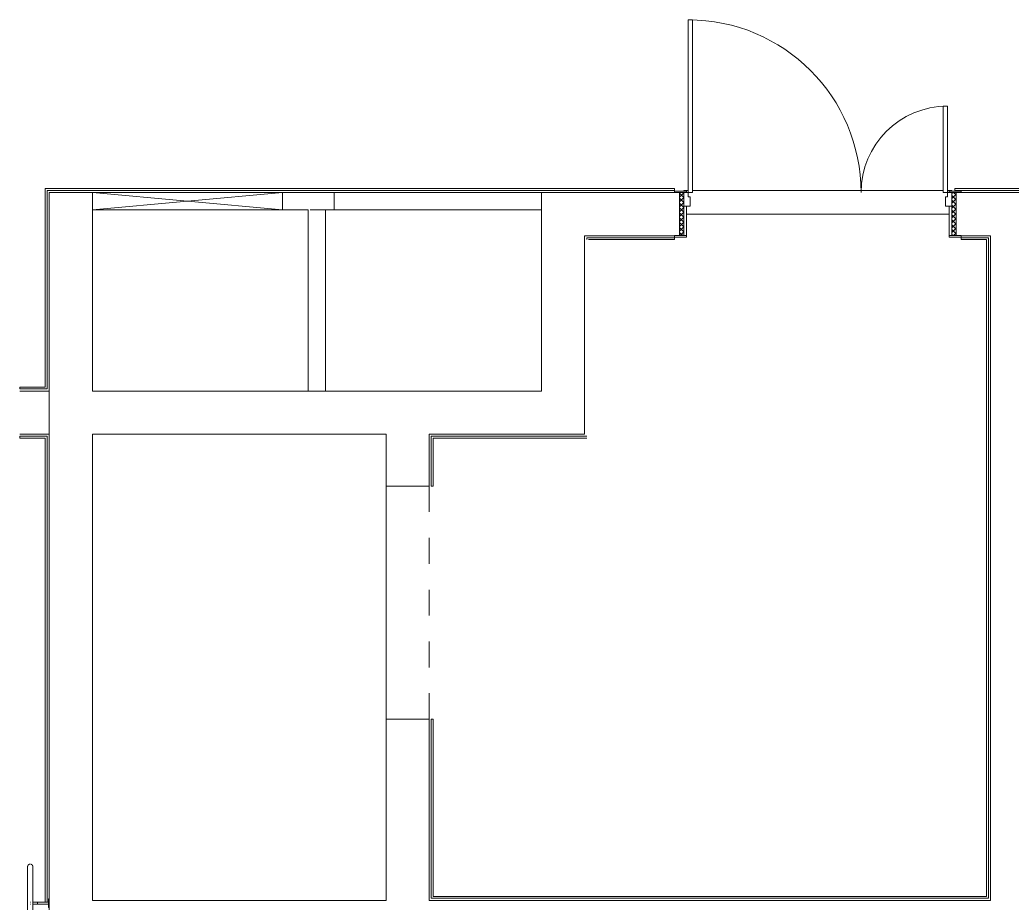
# Model space of a CAD drawing. Header units: millimetres. Extents: x 5993 to 95364, y 87345 to 145529.
# Drawn here: x 42428.7 to 42896.3, y 118906.1 to 119322.5 of the extents above; entities that cross this region are included whole.
import ezdxf

# ---------------------------------------------------------------- set-up
doc = ezdxf.new("R2010")
doc.units = ezdxf.units.MM
doc.linetypes.add('200_ШТРИХ_ш1п0_6_', pattern=[160, 100, -60])
doc.linetypes.add('Штрих короткий', pattern=[300, 150, -150])
for name, color, linetype, lineweight in [('0-2', 7, 'Continuous', 9), ('Двери', 7, 'Continuous', 9), ('Каркас_Импост', 7, 'Continuous', 13), ('Каркас_Импост-1', 7, 'Continuous', 9), ('Ограждение', 7, 'Continuous', 9), ('Ограждение-1', 7, 'Continuous', 20), ('Открывание-1', 7, 'Continuous', 9), ('Панель', 7, 'Continuous', 13), ('Перекрытия', 7, 'Continuous', 9), ('Перемычка-1', 7, 'Штрих короткий', 9), ('Перемычка_Пунктирные линии-1', 7, '200_ШТРИХ_ш1п0_6_', 9), ('Стены', 7, 'Continuous', 9), ('Стены-1', 7, 'Continuous', 13), ('Элементы узлов', 7, 'Continuous', 9)]:
    doc.layers.add(name, color=color, linetype=linetype, lineweight=lineweight)

# ---------------------------------------------------------------- blocks, each defined once
blk = doc.blocks.new('Дверь_СКБ_2Ст_Внутренняя_ШЕР - СОШ_Д-31__Дв_1600x2100h_ЛК_Лифтовой холл _зона безопасности МГН__EIS60-26412756-АИ2_01_План напольных покрытий и плинтусов 1го этажа _Часть 1_')
at = {"layer": 'Двери'}
h = blk.add_hatch(dxfattribs=at)
h.set_pattern_fill('FP_56', color=256, style=0, pattern_type=2)
h.set_pattern_definition([(135, (1501.41, 189.685), (-14.14214, -14.14214), []), (225, (1501.41, 189.685), (14.14214, -14.14214), [])])
h.paths.add_polyline_path([(812.5, -125), (812.5, 125), (787.5, 125), (787.5, -125)], flags=0)
at = {"layer": 'Каркас_Импост-1'}
h = blk.add_hatch(dxfattribs=at)
h.set_pattern_fill('FP_57', color=256, style=0, pattern_type=2)
h.set_pattern_definition([(45, (-621.384, 189.685), (-14.1421, 14.1421), []), (135, (-621.384, 189.685), (-14.1421, -14.1421), [])])
h.paths.add_polyline_path([(-762.5, -125), (-762.5, 125), (-787.5, 125), (-787.5, -125)], flags=0)
at = {"layer": 'Каркас_Импост'}
for p, q in [((-747.5, 133), (-817.5, 133)), ((-817.5, 133), (-817.5, 125)), ((-817.5, 125), (-747.5, 125)), ((-762.5, 125), (-787.5, 125)), ((-787.5, 125), (-787.5, -125)), ((-737.5, 125), (-762.5, 125)), ((-762.5, 125), (-762.5, 45)), ((-762.5, -125), (-762.5, 125)), ((-747.5, 125), (-762.5, 125)), ((-762.5, 125), (-762.5, 124)), ((-762.5, 124), (-747.5, 124)), ((-747.5, 125), (-747.5, 133)), ((-747.5, 124), (-747.5, 125)), ((-737.5, 100), (-737.5, 125)), ((762.5, 125), (762.5, 100)), ((787.5, 125), (762.5, 125)), ((842.5, 133), (772.5, 133)), ((772.5, 133), (772.5, 125)), ((787.5, 125), (772.5, 125)), ((772.5, 125), (772.5, 124)), ((772.5, 125), (842.5, 125)), ((772.5, 124), (787.5, 124)), ((787.5, 45), (787.5, 125)), ((812.5, 125), (787.5, 125)), ((787.5, 125), (787.5, -125)), ((787.5, 124), (787.5, 125)), ((812.5, -125), (812.5, 125)), ((842.5, 125), (842.5, 133)), ((-727.5, 100), (-737.5, 100)), ((-727.5, 45), (-727.5, 100)), ((762.5, 100), (752.5, 100)), ((752.5, 100), (752.5, 45)), ((-762.5, 45), (-727.5, 45)), ((-747.5, 45), (-762.5, 45)), ((-762.5, 45), (-762.5, -125)), ((-747.5, -125), (-747.5, 45)), ((752.5, 45), (787.5, 45)), ((787.5, 45), (772.5, 45)), ((772.5, 45), (772.5, -125)), ((787.5, -125), (787.5, 45)), ((-747.5, -125), (-817.5, -125)), ((-817.5, -125), (-817.5, -133)), ((-817.5, -133), (-747.5, -133)), ((-787.5, -125), (-762.5, -125)), ((-762.5, -125), (-747.5, -125)), ((-747.5, -133), (-747.5, -125)), ((772.5, -125), (787.5, -125)), ((842.5, -125), (772.5, -125)), ((772.5, -125), (772.5, -133)), ((772.5, -133), (842.5, -133)), ((787.5, -125), (812.5, -125)), ((842.5, -133), (842.5, -125))]:
    blk.add_line(p, q, dxfattribs=at)
at = {"layer": 'Открывание-1'}
for centre, radius, start, end in [((-737.5, 125), 1000, 0, 90), ((762.5, 125), 500, 90, 180)]:
    blk.add_arc(centre, radius, start, end, dxfattribs=at)
at = {"layer": 'Панель'}
for p, q in [((-737.5, 1125), (-737.5, 125)), ((-712.5, 1125), (-737.5, 1125)), ((-712.5, 125), (-712.5, 1125)), ((762.5, 625), (737.5, 625)), ((737.5, 625), (737.5, 125)), ((762.5, 125), (762.5, 625)), ((-737.5, 125), (-712.5, 125)), ((737.5, 125), (762.5, 125))]:
    blk.add_line(p, q, dxfattribs=at)
blk = doc.blocks.new('Проем_Дверь_Прямоугольный - 1350х2100h_проемы без заполнения-26950587-АИ2_01_План напольных покрытий и плинтусов 1го этажа _Часть 1_')
at = {"layer": 'Перемычка-1'}
for p, q in [((675, 125), (-675, 125)), ((675, -125), (-675, -125))]:
    blk.add_line(p, q, dxfattribs=at)
blk = doc.blocks.new('Ограждение 3 - Ограждение 2-31409385-АИ2_01_План напольных покрытий и плинтусов 1го этажа _Часть 1_')
at = {"layer": 'Ограждение'}
for p, q in [((7475, 59226.1), (7475, 58916)), ((7505, 58916), (7505, 59226.1)), ((7595, 59070.1), (7531.4, 59070.1)), ((7595, 59070.1), (7531.4, 59070.1)), ((7531.4, 59060.1), (7595, 59060.1)), ((7531.4, 59060.1), (7595, 59060.1)), ((7600, 59089.9), (7595, 59089.9)), ((7595, 59089.9), (7595, 59089)), ((7595, 59089), (7595, 59089.9)), ((7600, 59089.9), (7595, 59089.9)), ((7595, 59089.9), (7595, 59089)), ((7595, 59039.9), (7595, 59089.9)), ((7595, 59040.7), (7595, 59039.9)), ((7595, 59039.9), (7595, 59040.7)), ((7595, 59040.7), (7595, 59039.9)), ((7595, 59039.9), (7600, 59039.9)), ((7595, 59039.9), (7600, 59039.9)), ((7475, 58895.9), (7475, 58764.3)), ((7490, 58916), (7477, 58916)), ((7505, 58916), (7490, 58916)), ((7505, 58764.3), (7505, 58895.9)), ((7725, 58831), (7725, 58826)), ((7725, 58831), (7725, 58826)), ((7775, 58826), (7775, 58831)), ((7775, 58826), (7775, 58831)), ((8625, 58831), (8625, 58826)), ((8675, 58826), (8675, 58831)), ((7725, 58826), (7725.9, 58826)), ((7725.9, 58826), (7725, 58826)), ((7725, 58826), (7725.9, 58826)), ((7775, 58826), (7725, 58826)), ((7744.8, 58826), (7744.8, 58761.1)), ((7744.8, 58826), (7744.8, 58761.1)), ((7754.8, 58761.1), (7754.8, 58826)), ((7754.8, 58761.1), (7754.8, 58826)), ((7774.1, 58826), (7775, 58826)), ((7775, 58826), (7774.1, 58826)), ((7774.1, 58826), (7775, 58826)), ((8625, 58826), (8625.9, 58826)), ((8675, 58826), (8625, 58826)), ((8644.8, 58826), (8644.8, 58761.1)), ((8654.8, 58761.1), (8654.8, 58826)), ((8674.1, 58826), (8675, 58826)), ((8033.5, 58736), (7514.4, 58736)), ((8833.5, 58736), (8033.5, 58736)), ((7514.4, 58706), (8033.5, 58706)), ((8033.5, 58706), (8833.5, 58706))]:
    blk.add_line(p, q, dxfattribs=at)
at = {"layer": 'Ограждение', "flags": 128}
for points in [[(7475, 59276.1), (7475, 59276.7), (7475, 59277.3), (7475.1, 59277.9), (7475.2, 59278.5), (7475.3, 59279.1), (7475.4, 59279.7), (7475.6, 59280.3), (7475.8, 59280.9), (7476, 59281.4), (7476.2, 59282), (7476.4, 59282.5), (7476.7, 59283.1), (7477, 59283.6), (7477.3, 59284.1), (7477.6, 59284.6), (7478, 59285.1), (7478.3, 59285.6), (7478.7, 59286), (7479.1, 59286.5), (7479.5, 59286.9), (7480, 59287.3), (7480.4, 59287.7), (7480.9, 59288.1), (7481.4, 59288.4), (7481.9, 59288.8), (7482.4, 59289.1), (7482.9, 59289.4), (7483.5, 59289.6), (7484, 59289.9), (7484.6, 59290.1), (7485.1, 59290.3), (7485.7, 59290.5), (7486.3, 59290.7), (7486.9, 59290.8), (7487.4, 59290.9), (7488, 59291)], [(7491.8, 59291), (7492.4, 59291), (7493, 59290.8), (7493.6, 59290.7), (7494.1, 59290.6), (7494.7, 59290.4), (7495.3, 59290.2), (7495.8, 59290), (7496.4, 59289.7), (7496.9, 59289.5), (7497.4, 59289.2), (7498, 59288.9), (7498.5, 59288.5), (7498.9, 59288.2), (7499.4, 59287.8), (7499.9, 59287.4), (7500.3, 59287), (7500.8, 59286.6), (7501.2, 59286.2), (7501.6, 59285.7)], [(7475, 59276.1), (7475, 59276.1), (7475, 59276), (7475, 59275.8), (7475, 59275.5), (7475, 59275.2), (7475, 59274.7), (7475, 59274.2), (7475, 59273.6), (7475, 59272.9), (7475, 59272.2), (7475, 59271.4), (7475, 59270.5), (7475, 59269.5), (7475, 59268.5), (7475, 59267.4), (7475, 59266.3), (7475, 59265), (7475, 59263.7), (7475, 59262.4), (7475, 59261), (7475, 59259.5), (7475, 59258), (7475, 59256.4), (7475, 59254.8), (7475, 59253.2), (7475, 59251.5), (7475, 59249.7), (7475, 59247.9), (7475, 59246.1), (7475, 59244.3), (7475, 59242.4), (7475, 59240.5), (7475, 59238.6), (7475, 59236.6), (7475, 59234.6), (7475, 59232.7), (7475, 59230.7), (7475, 59228.7), (7475, 59226.7), (7475, 59226.1)], [(7475, 59226.1), (7475, 59228.1), (7475, 59230.1), (7475, 59232.1), (7475, 59234.1), (7475, 59236.1), (7475, 59238), (7475, 59240), (7475, 59241.9), (7475, 59243.8), (7475, 59245.6), (7475, 59247.4), (7475, 59249.2), (7475, 59251), (7475, 59252.7), (7475, 59254.4), (7475, 59256), (7475, 59257.6), (7475, 59259.1), (7475, 59260.6), (7475, 59262), (7475, 59263.4), (7475, 59264.7), (7475, 59265.9), (7475, 59267.1), (7475, 59268.2), (7475, 59269.3), (7475, 59270.2), (7475, 59271.2), (7475, 59272), (7475, 59272.7), (7475, 59273.4), (7475, 59274), (7475, 59274.6), (7475, 59275), (7475, 59275.4), (7475, 59275.7), (7475, 59275.9), (7475, 59276.1), (7475, 59276.1), (7475, 59276.1)], [(7501.9, 59285.2), (7502.3, 59284.7), (7502.6, 59284.3), (7502.9, 59283.7), (7503.2, 59283.2), (7503.5, 59282.7), (7503.7, 59282.1), (7504, 59281.6), (7504.2, 59281), (7504.4, 59280.4), (7504.5, 59279.9), (7504.7, 59279.3), (7504.8, 59278.7), (7504.9, 59278.1), (7504.9, 59277.5), (7505, 59276.9), (7505, 59276.3), (7505, 59276.1)], [(7505, 59226.1), (7505, 59228.1), (7505, 59230.1), (7505, 59232.1), (7505, 59234.1), (7505, 59236.1), (7505, 59238), (7505, 59240), (7505, 59241.9), (7505, 59243.8), (7505, 59245.6), (7505, 59247.4), (7505, 59249.2), (7505, 59251), (7505, 59252.7), (7505, 59254.4), (7505, 59256), (7505, 59257.6), (7505, 59259.1), (7505, 59260.6), (7505, 59262), (7505, 59263.4), (7505, 59264.7), (7505, 59265.9), (7505, 59267.1), (7505, 59268.2), (7505, 59269.3), (7505, 59270.2), (7505, 59271.2), (7505, 59272), (7505, 59272.7), (7505, 59273.4), (7505, 59274), (7505, 59274.6), (7505, 59275), (7505, 59275.4), (7505, 59275.7), (7505, 59275.9), (7505, 59276.1), (7505, 59276.1), (7505, 59276.1)], [(7505, 59276.1), (7505, 59276.1), (7505, 59276), (7505, 59275.8), (7505, 59275.5), (7505, 59275.2), (7505, 59274.7), (7505, 59274.2), (7505, 59273.6), (7505, 59272.9), (7505, 59272.2), (7505, 59271.4), (7505, 59270.5), (7505, 59269.5), (7505, 59268.5), (7505, 59267.4), (7505, 59266.3), (7505, 59265), (7505, 59263.7), (7505, 59262.4), (7505, 59261), (7505, 59259.5), (7505, 59258), (7505, 59256.4), (7505, 59254.8), (7505, 59253.2), (7505, 59251.5), (7505, 59249.7), (7505, 59247.9), (7505, 59246.1), (7505, 59244.3), (7505, 59242.4), (7505, 59240.5), (7505, 59238.6), (7505, 59236.6), (7505, 59234.6), (7505, 59232.7), (7505, 59230.7), (7505, 59228.7), (7505, 59226.7)], [(7490.5, 59070.1), (7490.5, 59070.1), (7490.6, 59070.1), (7490.8, 59070.1), (7491, 59070.1), (7491.3, 59070.1), (7491.7, 59070.1), (7492.2, 59070.1)], [(7492.1, 59060.1), (7491.7, 59060.1), (7491.3, 59060.1), (7491, 59060.1), (7490.8, 59060.1), (7490.6, 59060.1), (7490.5, 59060.1), (7490.5, 59060.1)], [(7531.4, 59060.1), (7529.8, 59060.1), (7528.1, 59060.1), (7526.5, 59060.1), (7524.9, 59060.1), (7523.3, 59060.1), (7521.6, 59060.1), (7520.1, 59060.1), (7518.5, 59060.1), (7516.9, 59060.1), (7515.4, 59060.1), (7513.9, 59060.1), (7512.4, 59060.1), (7511, 59060.1), (7509.6, 59060.1), (7508.2, 59060.1), (7506.9, 59060.1), (7505.6, 59060.1)], [(7531.4, 59060.1), (7529.8, 59060.1), (7528.1, 59060.1), (7526.5, 59060.1), (7524.9, 59060.1), (7523.3, 59060.1), (7521.6, 59060.1), (7520.1, 59060.1), (7518.5, 59060.1), (7516.9, 59060.1), (7515.4, 59060.1), (7513.9, 59060.1), (7512.4, 59060.1), (7511, 59060.1), (7509.6, 59060.1), (7508.2, 59060.1), (7506.9, 59060.1), (7505.6, 59060.1)], [(7505.7, 59070.1), (7507, 59070.1), (7508.3, 59070.1), (7509.7, 59070.1), (7511.1, 59070.1), (7512.5, 59070.1), (7514, 59070.1), (7515.5, 59070.1), (7517, 59070.1), (7518.6, 59070.1), (7520.2, 59070.1), (7521.8, 59070.1), (7523.4, 59070.1), (7525, 59070.1), (7526.6, 59070.1), (7528.3, 59070.1), (7529.9, 59070.1), (7531.4, 59070.1)], [(7505.7, 59070.1), (7507, 59070.1), (7508.3, 59070.1), (7509.7, 59070.1), (7511.1, 59070.1), (7512.5, 59070.1), (7514, 59070.1), (7515.5, 59070.1), (7517, 59070.1), (7518.6, 59070.1), (7520.2, 59070.1), (7521.8, 59070.1), (7523.4, 59070.1), (7525, 59070.1), (7526.6, 59070.1), (7528.3, 59070.1), (7529.9, 59070.1), (7531.4, 59070.1)], [(7474.9, 58893.4), (7474.9, 58894.3), (7474.9, 58895.3), (7474.9, 58896.2), (7474.9, 58897.3), (7474.9, 58898.3), (7474.9, 58899.4), (7474.9, 58900.5), (7474.9, 58901.6), (7474.9, 58902.8), (7474.9, 58904), (7474.9, 58905.2), (7474.9, 58906.4), (7474.9, 58907.6), (7474.9, 58908.8), (7474.9, 58910.1), (7474.9, 58911.3), (7474.9, 58912.6), (7474.9, 58913.9), (7474.9, 58915.1), (7474.9, 58916)], [(7474.9, 58894.3), (7474.9, 58895.3), (7474.9, 58896.2), (7474.9, 58897.3), (7474.9, 58898.3), (7474.9, 58899.4), (7474.9, 58900.5), (7474.9, 58901.6), (7474.9, 58902.8), (7474.9, 58904), (7474.9, 58905.2), (7474.9, 58906.4), (7474.9, 58907.6), (7474.9, 58908.8), (7474.9, 58910.1), (7474.9, 58911.3), (7474.9, 58912.6), (7474.9, 58913.9), (7474.9, 58915.1), (7474.9, 58916)], [(7504.9, 58916), (7504.9, 58914.7), (7504.9, 58913.4), (7504.9, 58912.2), (7504.9, 58910.9), (7504.9, 58909.7), (7504.9, 58908.4), (7504.9, 58907.2), (7504.9, 58906), (7504.9, 58904.8), (7504.9, 58903.6), (7504.9, 58902.4), (7504.9, 58901.3), (7504.9, 58900.1), (7504.9, 58899), (7504.9, 58898), (7504.9, 58896.9), (7504.9, 58895.9), (7504.9, 58894.9), (7504.9, 58894), (7504.9, 58893.4)], [(7504.9, 58916), (7504.9, 58914.7), (7504.9, 58913.4), (7504.9, 58912.2), (7504.9, 58910.9), (7504.9, 58909.7), (7504.9, 58908.4), (7504.9, 58907.2), (7504.9, 58906), (7504.9, 58904.8), (7504.9, 58903.6), (7504.9, 58902.4), (7504.9, 58901.3), (7504.9, 58900.1), (7504.9, 58899), (7504.9, 58898)], [(7744.8, 58736.6), (7744.8, 58738), (7744.8, 58739.3), (7744.8, 58740.7), (7744.8, 58742.2), (7744.8, 58743.7), (7744.8, 58745.2), (7744.8, 58746.7), (7744.8, 58748.3), (7744.8, 58749.8), (7744.8, 58751.4), (7744.8, 58753), (7744.8, 58754.6), (7744.8, 58756.3), (7744.8, 58757.9), (7744.8, 58759.6), (7744.8, 58761.1)], [(7744.8, 58736.6), (7744.8, 58738), (7744.8, 58739.3), (7744.8, 58740.7), (7744.8, 58742.2), (7744.8, 58743.7), (7744.8, 58745.2), (7744.8, 58746.7), (7744.8, 58748.3), (7744.8, 58749.8), (7744.8, 58751.4), (7744.8, 58753), (7744.8, 58754.6), (7744.8, 58756.3), (7744.8, 58757.9), (7744.8, 58759.6), (7744.8, 58761.1)], [(7744.8, 58720.1), (7744.8, 58720.2), (7744.8, 58720.3), (7744.8, 58720.4), (7744.8, 58720.7), (7744.8, 58721), (7744.8, 58721.4), (7744.8, 58721.8)], [(7754.8, 58761.1), (7754.8, 58759.4), (7754.8, 58757.8), (7754.8, 58756.2), (7754.8, 58754.5), (7754.8, 58752.9), (7754.8, 58751.3), (7754.8, 58749.7), (7754.8, 58748.1), (7754.8, 58746.6), (7754.8, 58745.1), (7754.8, 58743.6), (7754.8, 58742.1), (7754.8, 58740.6), (7754.8, 58739.2), (7754.8, 58737.9), (7754.8, 58736.5)], [(7754.8, 58761.1), (7754.8, 58759.4), (7754.8, 58757.8), (7754.8, 58756.2), (7754.8, 58754.5), (7754.8, 58752.9), (7754.8, 58751.3), (7754.8, 58749.7), (7754.8, 58748.1), (7754.8, 58746.6), (7754.8, 58745.1), (7754.8, 58743.6), (7754.8, 58742.1), (7754.8, 58740.6), (7754.8, 58739.2), (7754.8, 58737.9), (7754.8, 58736.5)], [(7754.8, 58721.8), (7754.8, 58721.3), (7754.8, 58721), (7754.8, 58720.7), (7754.8, 58720.4), (7754.8, 58720.3), (7754.8, 58720.2), (7754.8, 58720.1)], [(8644.8, 58736.6), (8644.8, 58738), (8644.8, 58739.3), (8644.8, 58740.7), (8644.8, 58742.2), (8644.8, 58743.7), (8644.8, 58745.2), (8644.8, 58746.7), (8644.8, 58748.3), (8644.8, 58749.8), (8644.8, 58751.4), (8644.8, 58753), (8644.8, 58754.6), (8644.8, 58756.3), (8644.8, 58757.9), (8644.8, 58759.6), (8644.8, 58761.1)], [(8644.8, 58720.1), (8644.8, 58720.2), (8644.8, 58720.3), (8644.8, 58720.4), (8644.8, 58720.7), (8644.8, 58721), (8644.8, 58721.4), (8644.8, 58721.8)], [(8654.8, 58761.1), (8654.8, 58759.4), (8654.8, 58757.8), (8654.8, 58756.2), (8654.8, 58754.5), (8654.8, 58752.9), (8654.8, 58751.3), (8654.8, 58749.7), (8654.8, 58748.1), (8654.8, 58746.6), (8654.8, 58745.1), (8654.8, 58743.6), (8654.8, 58742.1), (8654.8, 58740.6), (8654.8, 58739.2), (8654.8, 58737.9), (8654.8, 58736.5)], [(8654.8, 58721.8), (8654.8, 58721.3), (8654.8, 58721), (8654.8, 58720.7), (8654.8, 58720.4), (8654.8, 58720.3), (8654.8, 58720.2), (8654.8, 58720.1)]]:
    blk.add_lwpolyline(points, dxfattribs=at)
at = {"layer": 'Ограждение'}
for centre, major_axis, ratio, start_param, end_param in [((7489.9, 58893.4), (15, 0), 0.701869, 2.879793, 3.141593), ((7490, 58895.9), (15, 0), 0.5, 2.879793, 3.141593), ((7489.9, 58916), (15, 0), 0.008993, 3.403392, 4.712389), ((7489.9, 58893.4), (15, 0), 0.701869, 2.617994, 2.759235), ((7489.9, 58893.4), (15, 0), 0.701869, 2.356194, 2.604807), ((7489.9, 58893.4), (15, 0), 0.701869, 1.570796, 2.345731), ((7490, 58895.9), (15, 0), 0.5, 1.570796, 1.93635), ((7489.9, 58916), (15, 0), 0.008993, 4.712389, 6.021386), ((7489.9, 58893.4), (15, 0), 0.701869, 0.785398, 1.570796), ((7490, 58895.9), (15, 0), 0.5, 1.205243, 1.570796), ((7490, 58895.9), (15, 0), 0.5, 1.056663, 1.201795), ((7489.9, 58893.4), (15, 0), 0.701869, 0.261799, 0.772459), ((7490, 58895.9), (15, 0), 0.5, 0, 0.261799), ((7490, 58764.3), (15, 0), 0.5, 1.84912, 2.075214), ((7490, 58764.3), (15, 0), 0.5, 1.577019, 1.818425), ((7490, 58764.3), (15, 0), 0.5, 2.887261, 3.314837), ((7490, 58764.3), (15, 0), 0.5, 3.141593, 3.314837), ((7490, 58764.3), (15, 0), 0.5, 2.617994, 2.879793), ((7490, 58764.3), (15, 0), 0.5, 2.379793, 2.592755), ((7490, 58764.3), (15, 0), 0.5, 2.103837, 2.335299), ((7490, 58764.3), (15, 0), 0.5, 0, 1.047198), ((7514.4, 58721), (0, 15), 0.447214, 1.317676, 1.570796), ((7514.4, 58721), (0, 15), 0.447214, 1.570796, 3.141593)]:
    blk.add_ellipse(centre, major_axis=major_axis, ratio=ratio, start_param=start_param, end_param=end_param, dxfattribs=at)
for points in [[(7531.4, 59070), (7531.4, 59070.1), (7531.4, 59070.1), (7531.4, 59070)], [(7531.4, 59070), (7531.4, 59070.1), (7531.4, 59070.1), (7531.4, 59069.5), (7531.4, 59068.4), (7531.5, 59066.8), (7531.5, 59065.7), (7531.5, 59065.1)], [(7531.5, 59065.1), (7531.5, 59064.5), (7531.5, 59063.3), (7531.4, 59061.8), (7531.4, 59060.7), (7531.4, 59060.2), (7531.4, 59060.1)], [(7744.9, 58761.1), (7744.8, 58761.1), (7744.8, 58761.1), (7744.9, 58761.1)], [(7744.9, 58761.1), (7744.8, 58761.1), (7744.8, 58761.1), (7745.4, 58761.1), (7746.5, 58761.1), (7748.1, 58761.1), (7749.2, 58761.1), (7749.8, 58761.1)], [(7749.8, 58761.1), (7750.4, 58761.1), (7751.6, 58761.1), (7753.1, 58761.1), (7754.2, 58761.1), (7754.6, 58761.1), (7754.7, 58761.1)], [(8644.9, 58761.1), (8644.8, 58761.1), (8644.8, 58761.1), (8645.4, 58761.1), (8646.5, 58761.1), (8648.1, 58761.1), (8649.2, 58761.1), (8649.8, 58761.1)], [(8649.8, 58761.1), (8650.4, 58761.1), (8651.6, 58761.1), (8653.1, 58761.1), (8654.2, 58761.1), (8654.6, 58761.1), (8654.7, 58761.1)]]:
    blk.add_open_spline(points, degree=3, dxfattribs=at)
at = {"layer": 'Ограждение-1', "flags": 128}
for points in [[(8067.1, 58721), (8066.6, 58723.6), (8065.1, 58726.2), (8062.6, 58728.5), (8059.2, 58730.7), (8055.1, 58732.5), (8050.3, 58734), (8045, 58735.1), (8039.4, 58735.8), (8033.5, 58736), (8027.7, 58735.8), (8022.1, 58735.1), (8016.8, 58734), (8012, 58732.5), (8007.8, 58730.7), (8004.5, 58728.5), (8002, 58726.2), (8000.5, 58723.6), (8000, 58721)], [(8000, 58721), (8000.5, 58718.4), (8002, 58715.9), (8004.5, 58713.5), (8007.8, 58711.4), (8012, 58709.6), (8016.8, 58708.1), (8022.1, 58706.9), (8027.7, 58706.3), (8033.5, 58706), (8039.4, 58706.3), (8045, 58706.9), (8050.3, 58708.1), (8055.1, 58709.6), (8059.2, 58711.4), (8062.6, 58713.5), (8065.1, 58715.9), (8066.6, 58718.4), (8067.1, 58721)], [(8867.1, 58721), (8866.6, 58723.6), (8865.1, 58726.2), (8862.6, 58728.5), (8859.2, 58730.7), (8855.1, 58732.5), (8850.3, 58734), (8845, 58735.1), (8839.4, 58735.8), (8833.5, 58736), (8827.7, 58735.8), (8822.1, 58735.1), (8816.8, 58734), (8812, 58732.5), (8807.8, 58730.7), (8804.5, 58728.5), (8802, 58726.2), (8800.5, 58723.6), (8800, 58721)], [(8800, 58721), (8800.5, 58718.4), (8802, 58715.9), (8804.5, 58713.5), (8807.8, 58711.4), (8812, 58709.6), (8816.8, 58708.1), (8822.1, 58706.9), (8827.7, 58706.3), (8833.5, 58706), (8839.4, 58706.3), (8845, 58706.9), (8850.3, 58708.1), (8855.1, 58709.6), (8859.2, 58711.4), (8862.6, 58713.5), (8865.1, 58715.9), (8866.6, 58718.4), (8867.1, 58721)]]:
    blk.add_lwpolyline(points, dxfattribs=at)
blk = doc.blocks.new('AR_Отверстие прямоугольное _в стене_ - AR_Отверстие прямоугольное _в стене__ОВ-36787632-АИ2_01_План напольных покрытий и плинтусов 1го этажа _Часть 1_')
at = {"layer": 'Элементы узлов'}
for p, q in [((-550, -50), (-550, 50)), ((-550, 50), (550, 50)), ((550, 50), (-550, -50)), ((-550, 50), (550, -50)), ((550, 50), (-550, 50)), ((-550, 50), (-550, -50)), ((550, 50), (550, -50)), ((550, -50), (550, 50)), ((550, -50), (-550, -50)), ((-550, -50), (550, -50))]:
    blk.add_line(p, q, dxfattribs=at)
blk = doc.blocks.new('АР_Перемычка - АР_Перемычка-36787669-АИ2_01_План напольных покрытий и плинтусов 1го этажа _Часть 1_')
at = {"layer": 'Перемычка_Пунктирные линии-1'}
for p, q in [((1100, 50), (1400, 50)), ((1400, 50), (1400, -50)), ((1100, -50), (1400, -50))]:
    blk.add_line(p, q, dxfattribs=at)

msp = doc.modelspace()

# ---------------------------------------------------------------- linework, layer by layer
at = {"layer": 'Перекрытия'}
for p, q in [((42743.72, 119242.06), (42741.68, 119242.06)), ((42741.68, 119242.06), (42741.68, 119241.73)), ((42863.78, 119242.06), (42745.75, 119242.06)), ((42867.85, 119242.06), (42865.81, 119242.06)), ((42867.85, 119241.73), (42867.85, 119242.06)), ((42742.91, 119230.91), (42866.63, 119230.91)), ((42601.28, 119102.68), (42601.28, 118992.8))]:
    msp.add_line(p, q, dxfattribs=at)
at = {"layer": 'Стены'}
for p, q in [((42440.68, 119242.95), (42737.21, 119242.95)), ((42440.68, 119149.35), (42440.68, 119242.95)), ((42737.21, 119242.06), (42737.21, 119242.95)), ((42869.36, 119242.95), (42963.78, 119242.95)), ((42869.36, 119242.06), (42869.36, 119242.95)), ((42737.21, 119242.06), (42441.58, 119242.06)), ((42441.58, 119242.06), (42441.58, 119148.45)), ((42963.78, 119242.06), (42869.36, 119242.06)), ((42695.86, 119219.75), (42737.21, 119219.75)), ((42695.86, 119219.75), (42695.86, 119218.86)), ((42737.21, 119218.86), (42737.21, 119219.75)), ((42872.33, 119219.75), (42885.18, 119219.75)), ((42872.33, 119218.86), (42872.33, 119219.75)), ((42885.18, 119219.75), (42885.18, 118908.34)), ((42737.21, 119218.86), (42696.75, 119218.86)), ((42884.29, 119218.86), (42872.33, 119218.86)), ((42884.29, 118909.23), (42884.29, 119218.86)), ((42428.72, 119149.35), (42440.68, 119149.35)), ((42428.72, 119148.45), (42428.72, 119149.35)), ((42441.58, 119148.45), (42428.72, 119148.45)), ((42428.72, 119126.15), (42441.58, 119126.15)), ((42428.72, 119126.15), (42428.72, 119125.25)), ((42441.58, 119126.15), (42441.58, 118906.46)), ((42622.6, 119126.15), (42695.86, 119126.15)), ((42622.6, 119102.67), (42622.6, 119126.15)), ((42440.68, 119125.25), (42428.72, 119125.25)), ((42440.68, 118906.46), (42440.68, 119125.25)), ((42695.86, 119125.25), (42623.5, 119125.25)), ((42623.5, 119125.25), (42623.5, 119102.67)), ((42623.5, 119102.67), (42622.6, 119102.67)), ((42622.6, 118908.34), (42622.6, 118992.8)), ((42623.5, 118992.8), (42622.6, 118992.8)), ((42623.5, 118992.8), (42623.5, 118909.23)), ((42885.18, 118908.34), (42622.6, 118908.34)), ((42623.5, 118909.23), (42884.29, 118909.23))]:
    msp.add_line(p, q, dxfattribs=at)
at = {"layer": 'Стены-1'}
for p, q in [((42462.9, 119241.08), (42442.56, 119241.08)), ((42442.56, 119241.08), (42442.56, 118887.01)), ((42674.53, 119241.08), (42552.44, 119241.08)), ((42694.88, 119241.08), (42674.53, 119241.08)), ((42674.53, 119241.08), (42674.53, 119147.48)), ((42674.53, 119232.94), (42674.53, 119241.08)), ((42737.21, 119241.08), (42694.88, 119241.08)), ((42886.16, 119241.08), (42872.32, 119241.08)), ((42906.51, 119241.08), (42886.16, 119241.08)), ((42462.9, 119147.48), (42462.9, 119232.94)), ((42552.44, 119232.94), (42564.65, 119232.94)), ((42564.65, 119232.94), (42564.65, 119147.48)), ((42572.79, 119232.94), (42674.53, 119232.94)), ((42572.79, 119147.48), (42572.79, 119232.94)), ((42694.88, 119147.48), (42694.88, 119220.73)), ((42694.88, 119220.73), (42737.21, 119220.73)), ((42872.32, 119220.73), (42886.16, 119220.73)), ((42886.16, 119220.73), (42886.16, 118907.36)), ((42442.56, 119147.48), (42428.72, 119147.48)), ((42442.56, 119127.13), (42442.56, 119147.48)), ((42674.53, 119147.48), (42462.9, 119147.48)), ((42564.65, 119147.48), (42572.79, 119147.48)), ((42694.88, 119127.13), (42694.88, 119147.48)), ((42428.72, 119127.13), (42442.56, 119127.13)), ((42462.9, 118907.36), (42462.9, 119127.13)), ((42462.9, 119127.13), (42601.28, 119127.13)), ((42601.28, 119127.13), (42601.28, 119102.68)), ((42621.63, 119102.68), (42621.63, 119127.13)), ((42621.63, 119127.13), (42694.88, 119127.13)), ((42601.28, 119102.68), (42621.63, 119102.68)), ((42621.63, 118992.8), (42601.28, 118992.8)), ((42601.28, 118992.8), (42601.28, 118907.36)), ((42621.63, 118907.36), (42621.63, 118992.8)), ((42601.28, 118907.36), (42462.9, 118907.36)), ((42886.16, 118907.36), (42621.63, 118907.36))]:
    msp.add_line(p, q, dxfattribs=at)

# ---------------------------------------------------------------- block references
at = {"layer": '0-2', "xscale": 0.08139549610658335, "yscale": 0.08139549610658335, "zscale": 0.08139549610658335}
for name, p in [('Дверь_СКБ_2Ст_Внутренняя_ШЕР - СОШ_Д-31__Дв_1600x2100h_ЛК_Лифтовой холл _зона безопасности МГН__EIS60-26412756-АИ2_01_План напольных покрытий и плинтусов 1го этажа _Часть 1_', (42803.75, 119230.91)), ('AR_Отверстие прямоугольное _в стене_ - AR_Отверстие прямоугольное _в стене__ОВ-36787632-АИ2_01_План напольных покрытий и плинтусов 1го этажа _Часть 1_', (42507.67, 119237.01)), ('АР_Перемычка - АР_Перемычка-36787669-АИ2_01_План напольных покрытий и плинтусов 1го этажа _Часть 1_', (42462.9, 119237.01)), ('Ограждение 3 - Ограждение 2-31409385-АИ2_01_План напольных покрытий и плинтусов 1го этажа _Часть 1_', (41823.95, 114098.43))]:
    msp.add_blockref(name, p, dxfattribs=at)
at = {"layer": '0-2', "xscale": 0.08139549610658335, "yscale": 0.08139549610658335, "zscale": 0.08139549610658335, "rotation": 89.99999999999991}
msp.add_blockref('Проем_Дверь_Прямоугольный - 1350х2100h_проемы без заполнения-26950587-АИ2_01_План напольных покрытий и плинтусов 1го этажа _Часть 1_', (42611.45, 119047.74), dxfattribs=at)

doc.saveas('drawing.dxf')
